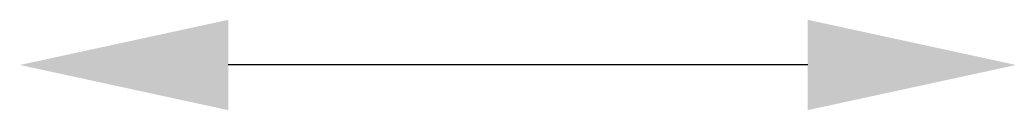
# Model space of a CAD drawing. Extents: x -1584.6 to -1570.9, y -880.2 to -879.
import ezdxf

# ---------------------------------------------------------------- set-up
doc = ezdxf.new("R2010")
doc.units = 0
doc.layers.add('SYMB_FIL', color=3, linetype='CONTINUOUS')

msp = doc.modelspace()

# ---------------------------------------------------------------- linework, layer by layer
at = {"layer": 'SYMB_FIL'}
msp.add_line((-1573.759, -879.593), (-1581.759, -879.593), dxfattribs=at)
for points in [[(-1581.759, -880.218), (-1581.759, -878.968), (-1584.634, -879.593)], [(-1573.759, -880.218), (-1573.759, -878.968), (-1570.884, -879.593)]]:
    msp.add_solid(points, dxfattribs=at)

doc.saveas('drawing.dxf')
